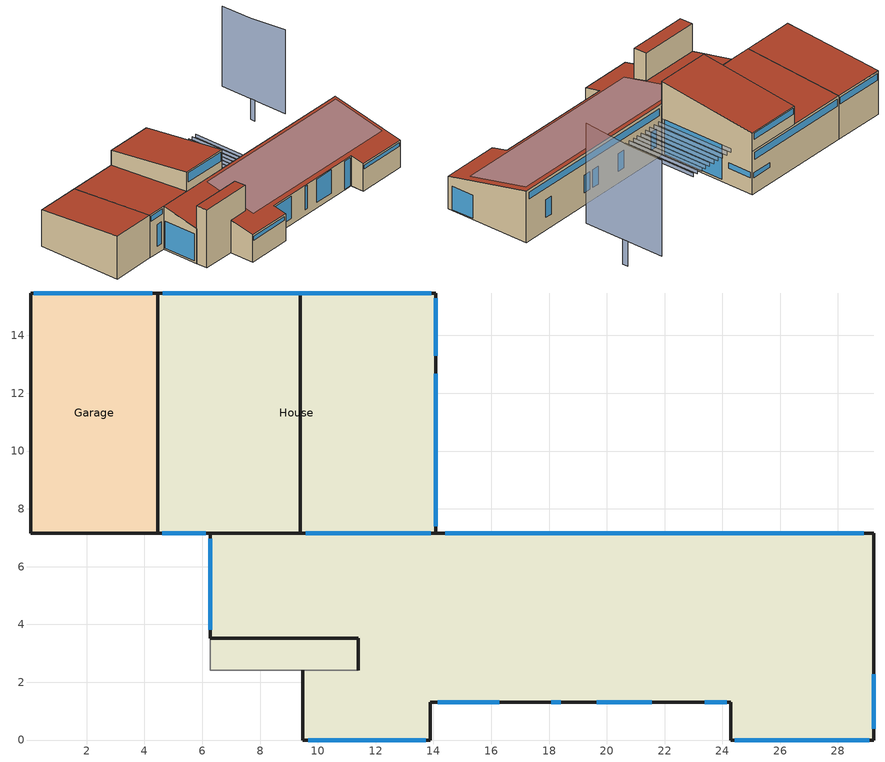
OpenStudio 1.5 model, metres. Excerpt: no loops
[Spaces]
House
 floor ground (Radiant Slab Construction): 14.07,15.47 14.07,7.16 4.45,7.16 4.45,15.47 z0; 29.24,7.16 29.24,0 24.28,0 24.28,7.16 z0; 13.88,7.16 13.88,0 9.47,0 9.47,2.42 11.4,2.42 11.4,3.53 6.28,3.53 6.28,7.16 z0; 24.28,7.16 24.28,1.31 13.88,1.31 13.88,7.16 z0
 floor adiabatic (Air Wall 1): 11.4,3.53 11.4,2.42 6.28,2.42 6.28,3.53 z0
 wall outside: 24.28,0 29.24,0 / 9.47,0 13.88,0 z0:2.73; 29.24,7.16 14.07,7.16 6.28,7.16 / 4.45,7.16 6.28,7.16 z0:4.29; 14.07,15.47 4.45,15.47 z0:3.64; 14.07,15.47 9.4,15.47 z3.64:5.13; 24.28,1.31,3.01 24.28,1.31,0 24.28,0,0 24.28,0,2.73; 14.07,7.16,6.2 14.07,7.16,0 14.07,15.47,0 14.07,15.47,5.13; 13.88,1.31,3.01 13.88,0,2.73 13.88,0,0 13.88,1.31,0; 9.47,2.42,3.26 9.47,2.42,0 9.47,0,0 9.47,0,2.73; 29.24,7.16,4.29 29.24,0,2.73 29.24,0,0 29.24,7.16,0; 6.28,7.16,4.29 6.28,7.16,0 6.28,3.53,0 6.28,3.53,3.5; 4.45,7.16,4.29 4.45,15.47,3.64 4.45,15.47,0 4.45,7.16,0; 9.4,7.16,6.2 9.4,15.47,5.13 9.4,15.47,3.64 9.4,7.16,4.29
 wall outside (ASHRAE 189.1-2009 ExtWall Mass ClimateZone 7-8): 11.4,3.53 6.28,3.53 z3.5:5.79; 13.88,1.31 24.28,1.31 z0:3.01; 11.4,2.42,5.79 11.4,2.42,3.26 11.4,3.53,3.5 11.4,3.53,5.79
 wall outside (ASHRAE 90.1-2007 ExtWall SteelFrame ClimateZone alt-res 2-6): 9.4,7.16 14.07,7.16 z4.29:6.2
 wall adiabatic (ASHRAE 189.1-2009 ExtWall Mass ClimateZone 7-8): 6.28,3.53 11.4,3.53 z0:3.5; 11.4,2.42 9.47,2.42 z0:3.26; 6.28,3.53 6.28,2.42 z0:5.79; 11.4,3.53,3.5 11.4,3.53,0 11.4,2.42,0 11.4,2.42,3.26; 6.28,2.42,5.79 6.28,2.42,0 9.47,2.42,0 9.47,2.42,3.26 11.4,2.42,3.26 11.4,2.42,5.79
 window: 14.16,1.31 16.27,1.31 z0.59:2.83; 19.64,1.31 21.56,1.31 z0.59:2.9; 23.38,1.31 24.15,1.31 z0.11:2.9; 9.66,0 13.74,0 z2.12:2.51; 24.42,0 29.09,0 z2.17:2.52; 29.24,0.4 29.24,2.27 z0.09:2.01; 28.89,7.16 14.4,7.16 z3.48:4.05; 27.01,7.16 26.41,7.16 / 21.79,7.16 21.19,7.16 / 15.29,7.16 14.69,7.16 / 22.74,7.16 22.14,7.16 / 18.95,7.16 18.35,7.16 z1.03:2.5; 14.07,7.4 14.07,12.67 z0.19:3.06; 9.59,7.16 13.9,7.16 z5.15:6.03; 5.41,7.16 5.99,7.16 z0.69:2.87; 6.28,6.96 6.28,3.81 z0.19:2.89; 18.08,1.31 18.41,1.31 z0.59:2.88; 4.62,7.16 6.12,7.16 z3.61:4.12; 13.88,15.47 9.53,15.47 z4.53:5.04; 13.83,15.47 4.63,15.47 z2.86:3.41; 14.07,13.3 14.07,15.28 z1.35:1.79; 13.92,15.47 12.16,15.47 z1.36:1.77
 roof outside: 14.07,7.16,6.2 14.07,15.47,5.13 9.4,15.47,5.13 9.4,7.16,6.2; 6.28,7.16,4.29 6.28,3.53,3.5 11.4,3.53,3.5 11.4,2.42,3.26 9.47,2.42,3.26 9.47,0,2.73 13.88,0,2.73 13.88,1.31,3.01 24.28,1.31,3.01 24.28,0,2.73 29.24,0,2.73 29.24,7.16,4.29; 4.45,7.16,4.29 9.4,7.16,4.29 9.4,15.47,3.64 4.45,15.47,3.64
 roof outside (ASHRAE 189.1-2009 ExtWall Mass ClimateZone 7-8): 11.4,2.42 11.4,3.53 6.28,3.53 6.28,2.42 z5.79
Garage
 floor ground: 4.45,15.47 4.45,7.16 0.07,7.16 0.07,15.47 z0
 wall outside: 0.07,7.16 4.45,7.16 z0:4.29; 4.45,15.47 0.07,15.47 z0:3.64; 4.45,7.16,4.29 4.45,7.16,0 4.45,15.47,0 4.45,15.47,3.64; 0.07,7.16,4.29 0.07,15.47,3.64 0.07,15.47,0 0.07,7.16,0
 window: 4.26,15.47 0.17,15.47 z2.87:3.44
 roof outside: 4.45,7.16,4.29 4.45,15.47,3.64 0.07,15.47,3.64 0.07,7.16,4.29
shading: 14.18,7.33 14.18,13.57 / 14.64,7.33 14.64,13.57 / 15.16,7.33 15.16,13.57 / 15.62,7.33 15.62,13.57 / 16.11,7.33 16.11,13.57 / 16.59,7.33 16.59,13.57 / 17.03,7.33 17.03,13.57 / 17.45,7.33 17.45,13.57 / 17.91,7.33 17.91,13.57 / 18.4,7.33 18.4,13.57 z2.83:3.14; 27.12,14.74 27.12,14.28 z0:2.08; 14.13,7.16,4.29 14.13,3.12,3.41 14.13,3.09,0 14.13,7.16,0; 27.12,10.93,10.45 27.12,10.93,2.08 27.12,17.87,2.08 27.12,17.87,10.1 27.12,14.74,10.1; 11.63,6.78,4.31 11.63,1.7,3.2 28.83,1.7,3.2 28.83,6.78,4.31
[Building]
Building 1: North Axis {deg}=-0; Default Construction Set=90.1-2007 - CZ5-6 - MidriseApartment 1
[ClimateZones]
Climate Zone Institution Name 1=ASHRAE; Climate Zone Document Name 1=ANSI/ASHRAE Standard 169; Climate Zone Document Year 1=2006; Climate Zone Value 1=5B; Climate Zone Institution Name 2=CEC; Climate Zone Document Name 2=California Climate Zone Descriptions; Climate Zone Document Year 2=1995
[Site]
Site 1: Latitude {deg}=40.13; Longitude {deg}=-105.24; Time Zone {hr}=-7; Elevation {m}=1689
[SizingPeriod:DesignDay] Barometric Pressure {Pa}=83011; Sky Clearness=0; Rain Indicator=0; Snow Indicator=0; Day of Month=21; Daylight Saving Time Indicator=0; Humidity Indicating Type=Wetbulb; Dry-Bulb Temperature Range Modifier Type=DefaultMultipliers
Name | Maximum Dry-Bulb Temperature {C} | Daily Dry-Bulb Temperature Range {deltaC} | Humidity Indicating Conditions at Maximum Dry-Bulb {BasedOnField A3} | Wind Speed {m/s} | Wind Direction {deg} | Month | Day Type | Solar Model Indicator | ASHRAE Taub | ASHRAE Taud
Denver Intl Ap Ann Clg .4% Condns DB=>MWB | 34.6 | 15.2 | 15.7 | 4.2 | 80 | 7 | SummerDesignDay | ASHRAETau | 0.424 | 2.012
Denver Intl Ap Ann Clg .4% Condns WB=>MDB | 27.3 | 15.2 | 18.3 | 4.2 | 80 | 7 | SummerDesignDay | ASHRAETau | 0.424 | 2.012
Denver Intl Ap Ann Htg 99.6% Condns DB | -17.4 | 0 | -17.4 | 3.3 | 160 | 12 | WinterDesignDay | ASHRAEClearSky
[Construction]
ExtSlabCarpet 4in ClimateZone 1-8: MAT-CC05 4 HW CONCRETE, CP02 CARPET PAD
Interior Floor: F16 Acoustic tile, F05 Ceiling air space resistance, M11 100mm lightweight concrete
Interior Wall: G01a 19mm gypsum board, F04 Wall air space resistance, G01a 19mm gypsum board
Interior Ceiling: M11 100mm lightweight concrete, F05 Ceiling air space resistance, F16 Acoustic tile
Exterior Door: F08 Metal surface, I01 25mm insulation board
Interior Window: Clear 3mm
Interior Door; Interior Partition: G05 25mm wood
ASHRAE 189.1-2009 ExtWall Mass ClimateZone 7-8: 1IN Stucco, 8IN Concrete HW, Wall Insulation [44], 1/2IN Gypsum
ASHRAE 90.1-2007 ExtWall SteelFrame ClimateZone alt-res 2-6: Wood Siding, Steel Frame Wall Insulation R-13.81 IP, 1/2IN Gypsum
ASHRAE 90.1-2007 ExtRoof IEAD ClimateZone 2-8: Roof Membrane, IEAD Roof Insulation R-19.72 IP, Metal Decking
ASHRAE 90.1-2007 ExtWindow Metal ClimateZone 4-6: Fixed Window 3.12/0.40/0.31
Air Wall 1: Air Wall Material
[Material] Thermal Absorptance=0.9
Name | Roughness | Thickness {m} | Conductivity {W/m-K} | Density {kg/m3} | Specific Heat {J/kg-K} | Solar Absorptance | Visible Absorptance
MAT-CC05 4 HW CONCRETE | Rough | 0.1016 | 1.311 | 2240 | 836.8 | 0.85 | 0.85
1IN Stucco | Smooth | 0.0253 | 0.6918 | 1858 | 837 | 0.92 | 0.92
8IN Concrete HW | MediumRough | 0.2033 | 1.7296 | 2243 | 837 | 0.65 | 0.65
1/2IN Gypsum | Smooth | 0.0127 | 0.16 | 784.9 | 830 | 0.4 | 0.4
Roof Membrane | VeryRough | 0.0095 | 0.16 | 1121.29 | 1460 | 0.7 | 0.7
Metal Decking | MediumSmooth | 0.0015 | 45.006 | 7680 | 418.4 | 0.6 | 0.6
F16 Acoustic tile | MediumSmooth | 0.0191 | 0.06 | 368 | 590 | 0.3 | 0.3
M11 100mm lightweight concrete | MediumRough | 0.1016 | 0.53 | 1280 | 840 | 0.5 | 0.5
G01a 19mm gypsum board | MediumSmooth | 0.019 | 0.16 | 800 | 1090 | 0.4 | 0.4
F08 Metal surface | Smooth | 0.0008 | 45.28 | 7824 | 500 | 0.7 | 0.7
I01 25mm insulation board | MediumRough | 0.0254 | 0.03 | 43 | 1210 | 0.6 | 0.6
G05 25mm wood | MediumSmooth | 0.0254 | 0.15 | 608 | 1630 | 0.5 | 0.5
Wall Insulation [44] | MediumRough | 0.1104 | 0.0432 | 91 | 837 | 0.5 | 0.5
Wood Siding | MediumSmooth | 0.01 | 0.11 | 544.62 | 1210 | 0.78 | 0.78
Steel Frame Wall Insulation R-13.81 IP | MediumRough | 0.254 | 0.049 | 265 | 836.8 | 0.7 | 0.7
IEAD Roof Insulation R-19.72 IP | MediumRough | 0.3302 | 0.049 | 265 | 836.8 | 0.7 | 0.7
Slab Insulation | MediumSmooth | 0.1693 | 0.049 | 265 | 836.8 | 0.7 | 0.7
[Material:NoMass]
CP02 CARPET PAD: Roughness=Smooth; Thermal Resistance {m2-K/W}=0.1; Thermal Absorptance=0.9; Solar Absorptance=0.8; Visible Absorptance=0.8
[Material:AirGap]
Name | Thermal Resistance {m2-K/W}
F05 Ceiling air space resistance | 0.18
F04 Wall air space resistance | 0.15
[WindowMaterial:Glazing]
Clear 3mm: Optical Data Type=SpectralAverage; Thickness {m}=0.003; Solar Transmittance at Normal Incidence=0.837; Front Side Solar Reflectance at Normal Incidence=0.075; Back Side Solar Reflectance at Normal Incidence=0; Visible Transmittance at Normal Incidence=0.898; Front Side Visible Reflectance at Normal Incidence=0.081; Back Side Visible Reflectance at Normal Incidence=0; Infrared Transmittance at Normal Incidence=0; Front Side Infrared Hemispherical Emissivity=0.84; Back Side Infrared Hemispherical Emissivity=0.84; Conductivity {W/m-K}=0.9; Dirt Correction Factor for Solar and Visible Transmittance=1; Solar Diffusing=No
[Material:AirWall]
Air Wall Material
[WindowMaterial:SimpleGlazingSystem]
Fixed Window 3.12/0.40/0.31: U-Factor {W/m2-K}=3.12304; Solar Heat Gain Coefficient=0.4; Visible Transmittance=0.31
[DefaultConstructionSet]
90.1-2007 - CZ5-6 - MidriseApartment 1: Default Exterior Surface Constructions=Default Surface Constructions 25; Default Interior Surface Constructions=Default Surface Constructions 26; Default Ground Contact Surface Constructions=Default Surface Constructions 27; Default Exterior SubSurface Constructions=Default Sub Surface Constructions 17; Default Interior SubSurface Constructions=Default Sub Surface Constructions 18; Interior Partition Construction=Interior Partition
[DefaultSurfaceConstructions]
Name | Floor Construction | Wall Construction | Roof Ceiling Construction
Default Surface Constructions 25 | ExtSlabCarpet 4in ClimateZone 1-8 | ASHRAE 90.1-2007 ExtWall SteelFrame ClimateZone alt-res 2-6 | ASHRAE 90.1-2007 ExtRoof IEAD ClimateZone 2-8
Default Surface Constructions 26 | Interior Floor | Interior Wall | Interior Ceiling
Default Surface Constructions 27 | ExtSlabCarpet 4in ClimateZone 1-8 | ExtSlabCarpet 4in ClimateZone 1-8 | ExtSlabCarpet 4in ClimateZone 1-8
[DefaultSubSurfaceConstructions]
Name | Fixed Window Construction | Operable Window Construction | Door Construction | Tubular Daylight Dome Construction | Tubular Daylight Diffuser Construction
Default Sub Surface Constructions 17 | ASHRAE 90.1-2007 ExtWindow Metal ClimateZone 4-6 | ASHRAE 90.1-2007 ExtWindow Metal ClimateZone 4-6 | Exterior Door | Interior Window | Interior Window
Default Sub Surface Constructions 18 | Interior Window | Interior Window | Interior Door
[Construction:InternalSource]
Radiant Slab Construction: 1, 0.154, Slab Insulation, 8IN Concrete HW
[DefaultScheduleSet] Infiltration Schedule=MidriseApartment Infil
Name | Number of People Schedule | People Activity Level Schedule | Lighting Schedule | Electric Equipment Schedule
90.1-2007 - MidriseApartment - Apartment Schedule Set | MidriseApartment Apartment Occ | MidriseApartment Activity | MidriseApartment Apartment Light | MidriseApartment Apartment Equip
90.1-2007 - MidriseApartment - Corridor Schedule Set 1 |  |  | MidriseApartment Corridor Light
[Lights:Definition] Design Level Calculation Method=Watts/Area
Name | Watts per Space Floor Area {W/m2}
90.1-2007 - MidriseApartment - Apartment Lights Definition | 11.8403
90.1-2007 - MidriseApartment - Corridor Lights Definition 1 | 5.38196
[DesignSpecification:OutdoorAir]
90.1-2007 - MidriseApartment - Corridor Ventilation 1: Outdoor Air Method=Sum; Outdoor Air Flow per Floor Area {m3/s-m2}=0.0003048
[People:Definition]
90.1-2007 - MidriseApartment - Apartment People Definition: Number of People Calculation Method=People/Area; People per Space Floor Area {person/m2}=0.0283091; Fraction Radiant=0.3
[ElectricEquipment:Definition]
90.1-2007 - MidriseApartment - Apartment Electric Equipment Definition: Design Level Calculation Method=Watts/Area; Watts per Space Floor Area {W/m2}=3.87501
[ThermostatSetpoint:DualSetpoint]
Thermostat Setpoint Dual Setpoint 1: Heating Setpoint Temperature Schedule=Heating Setpoint; Cooling Setpoint Temperature Schedule=Cooling Setpoint
[SpaceType] Standards Building Type=MidriseApartment
Name | Default Schedule Set | Standards Space Type | Design Specification Outdoor Air Object
90.1-2007 - MidriseApartment - Apartment | 90.1-2007 - MidriseApartment - Apartment Schedule Set | Apartment
90.1-2007 - MidriseApartment - Corridor | 90.1-2007 - MidriseApartment - Corridor Schedule Set 1 | Corridor | 90.1-2007 - MidriseApartment - Corridor Ventilation 1
[Lights]
Name | Lights Definition | Space or SpaceType
90.1-2007 - MidriseApartment - Apartment Lights | 90.1-2007 - MidriseApartment - Apartment Lights Definition | 90.1-2007 - MidriseApartment - Apartment
90.1-2007 - MidriseApartment - Corridor Lights | 90.1-2007 - MidriseApartment - Corridor Lights Definition 1 | 90.1-2007 - MidriseApartment - Corridor
[People]
90.1-2007 - MidriseApartment - Apartment People: People Definition=90.1-2007 - MidriseApartment - Apartment People Definition; Space or SpaceType=90.1-2007 - MidriseApartment - Apartment
[SpaceInfiltration:DesignFlowRate]
Name | Space or SpaceType | Design Flow Rate Calculation Method | Flow per Exterior Surface Area {m3/s-m2} | Air Changes per Hour {1/hr} | Constant Term Coefficient
90.1-2007 - MidriseApartment - Apartment Infiltration | 90.1-2007 - MidriseApartment - Apartment | AirChanges/Hour | 0 | 0.55 | 1
90.1-2007 - MidriseApartment - Corridor Infiltration | 90.1-2007 - MidriseApartment - Corridor | Flow/ExteriorArea | 0.000226568
[ElectricEquipment]
90.1-2007 - MidriseApartment - Apartment Electric Equipment: Electric Equipment Definition=90.1-2007 - MidriseApartment - Apartment Electric Equipment Definition; Space or SpaceType=90.1-2007 - MidriseApartment - Apartment
[BuildingStory]
Building Story 1
[ThermalZone] Use Ideal Air Loads=No
Name | Multiplier | Primary Daylighting Control | Thermostat
Whole House | 1 | Daylighting Control 1 | Thermostat Setpoint Dual Setpoint 1
Garage
[Sizing:Zone]
Garage: Zone Cooling Design Supply Air Temperature {C}=14; Zone Heating Design Supply Air Temperature {C}=40; Zone Cooling Design Supply Air Humidity Ratio {kg-H2O/kg-air}=0.0085; Zone Heating Design Supply Air Humidity Ratio {kg-H2O/kg-air}=0.008; Cooling Design Air Flow Method=DesignDay; Heating Design Air Flow Method=DesignDay
[Space] Building Story=Building Story 1
Name | Space Type | Thermal Zone
House | 90.1-2007 - MidriseApartment - Apartment | Whole House
Garage | 90.1-2007 - MidriseApartment - Corridor | Garage
[Daylighting:Control]
Daylighting Control 1: Space=House; Position X-Coordinate {m}=7.26554; Position Y-Coordinate {m}=11.012; Position Z-Coordinate {m}=0.762; Psi Rotation Around X-Axis {deg}=0; Theta Rotation Around Y-Axis {deg}=-0; Phi Rotation Around Z-Axis {deg}=0; Illuminance Setpoint {lux}=753.474; Lighting Control Type=Continuous/Off
[AvailabilityManager:Scheduled]
Availability Manager Scheduled 1: Schedule=Cooling Availability Schedule
[AvailabilityManager:NightCycle]
Availability Manager Night Cycle 1: Control Type=StayOff
[Schedule:Ruleset]
Name | Default Day Schedule | Summer Design Day Schedule | Winter Design Day Schedule
MidriseApartment Apartment Light | MidriseApartment Apartment Light Default Schedule | MidriseApartment Apartment Light Summer Design Day | MidriseApartment Apartment Light Winter Design Day
MidriseApartment Apartment Occ | MidriseApartment Apartment Occ Default Schedule | MidriseApartment Apartment Occ Summer Design Day | MidriseApartment Apartment Occ Winter Design Day
MidriseApartment Activity | MidriseApartment Activity Default Schedule | MidriseApartment Activity Summer Design Day | MidriseApartment Activity Winter Design Day
MidriseApartment Infil | MidriseApartment Infil Default Schedule | MidriseApartment Infil Summer Design Day | MidriseApartment Infil Winter Design Day
MidriseApartment Apartment Equip | MidriseApartment Apartment Equip Default Schedule | MidriseApartment Apartment Equip Summer Design Day | MidriseApartment Apartment Equip Winter Design Day
MidriseApartment Corridor Light | MidriseApartment Corridor Light Default Schedule | MidriseApartment Corridor Light Summer Design Day | MidriseApartment Corridor Light Winter Design Day
Heating Setpoint | MidriseApartment Office HtgSetp Default Schedule | MidriseApartment Office HtgSetp Summer Design Day | MidriseApartment Office HtgSetp Winter Design Day
Cooling Setpoint | MidriseApartment Office ClgSetp Default Schedule | MidriseApartment Office ClgSetp Summer Design Day | MidriseApartment Office ClgSetp Winter Design Day
Cooling Availability Schedule | Schedule Day 9 | Schedule Day 15 | Schedule Day 16
[Schedule:Day]
MidriseApartment Apartment Light Default Schedule; MidriseApartment Apartment Light Summer Design Day; MidriseApartment Apartment Light Winter Design Day: 4, 0, 0.067, 5, 0, 0.187, 6, 0, 0.394, 7, 0, 0.44, 8, 0, 0.393, 9, 0, 0.172, 15, 0, 0.119, 16, 0, 0.206, 17, 0, 0.439, 18, 0, 0.616, 19, 0, 0.829, 20, 0, 0.986, 21, 0, 1, 22, 0, 0.692, 23, 0, 0.384, 24, 0, 0.16
MidriseApartment Apartment Occ Default Schedule; MidriseApartment Apartment Occ Summer Design Day; MidriseApartment Apartment Occ Winter Design Day: 7, 0, 1, 8, 0, 0.85, 9, 0, 0.39, 16, 0, 0.25, 17, 0, 0.3, 18, 0, 0.52, 21, 0, 0.87, 24, 0, 1
MidriseApartment Activity Default Schedule; MidriseApartment Activity Summer Design Day; MidriseApartment Activity Winter Design Day: 24, 0, 120
MidriseApartment Infil Default Schedule; MidriseApartment Infil Summer Design Day; MidriseApartment Infil Winter Design Day; MidriseApartment Corridor Light Default Schedule; MidriseApartment Corridor Light Summer Design Day; MidriseApartment Corridor Light Winter Design Day; Schedule Day 12; Schedule Day 15: 24, 0, 1
MidriseApartment Apartment Equip Default Schedule; MidriseApartment Apartment Equip Summer Design Day; MidriseApartment Apartment Equip Winter Design Day: 1, 0, 0.45, 2, 0, 0.41, 3, 0, 0.39, 5, 0, 0.38, 6, 0, 0.43, 7, 0, 0.54, 8, 0, 0.65, 9, 0, 0.66, 10, 0, 0.67, 11, 0, 0.69, 12, 0, 0.7, 13, 0, 0.69, 14, 0, 0.66, 15, 0, 0.65, 16, 0, 0.68, 17, 0, 0.8, 19, 0, 1, 20, 0, 0.93, 21, 0, 0.89, 22, 0, 0.85, 23, 0, 0.71, 24, 0, 0.58
MidriseApartment Office HtgSetp Default Schedule: 6, 0, 15.645, 7, 0, 18.3, 21, 0, 20, 22, 0, 18.3, 24, 0, 15.6
MidriseApartment Office HtgSetp Summer Design Day: 24, 0, 15.6
MidriseApartment Office HtgSetp Winter Design Day: 24, 0, 21.1
MidriseApartment Office ClgSetp Default Schedule: 24, 0, 25
MidriseApartment Office ClgSetp Summer Design Day: 24, 0, 20
MidriseApartment Office ClgSetp Winter Design Day: 24, 0, 29.4
Schedule Day 9; Schedule Day 16: 24, 0, 0
[Schedule:Rule]
Schedule Rule 1: Schedule Ruleset=Cooling Availability Schedule; Rule Order=0; Day Schedule=Schedule Day 12; Apply Sunday=Yes; Apply Monday=Yes; Apply Tuesday=Yes; Apply Wednesday=Yes; Apply Thursday=Yes; Apply Friday=Yes; Apply Saturday=Yes; Date Specification Type=DateRange; Start Month=4; Start Day=15; End Month=10; End Day=31
